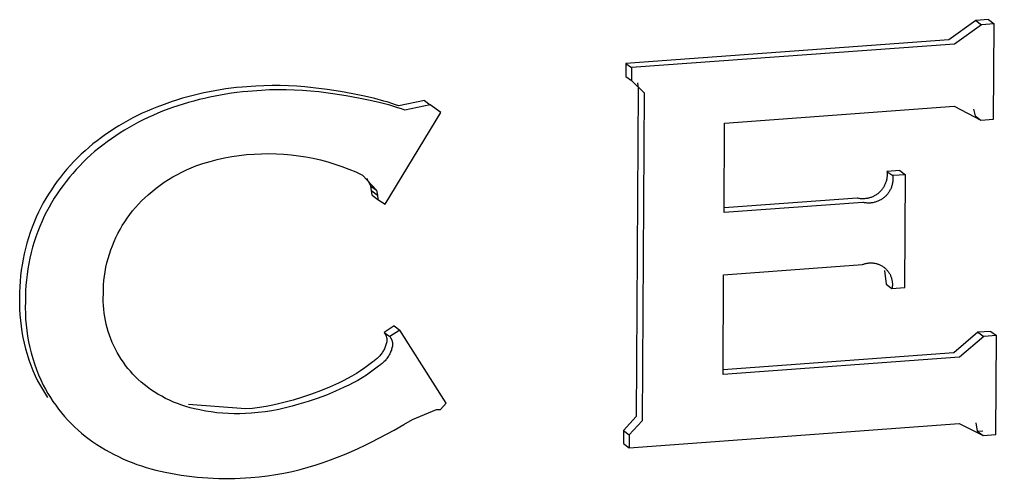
# Model space of a CAD drawing. Header units: millimetres. Extents: x 974 to 5700, y -47 to 3256.
# Drawn here: x 2628.338 to 2633.269, y 1188.057 to 1190.374 of the extents above; entities that cross this region are included whole.
import ezdxf

# ---------------------------------------------------------------- set-up
doc = ezdxf.new("R2010")
doc.units = ezdxf.units.MM
doc.header["$MEASUREMENT"] = 0
doc.layers.add('Utwórz2D linie widoczne', color=7, linetype='Continuous', true_color=0x000000)

msp = doc.modelspace()

# ---------------------------------------------------------------- linework, layer by layer
at = {"layer": 'Utwórz2D linie widoczne'}
for p, q in [((2633.1643, 1190.3698), (2633.028, 1190.2722)), ((2633.1934, 1190.3483), (2633.0571, 1190.2507)), ((2633.2286, 1190.3745), (2633.1643, 1190.3698)), ((2633.1643, 1190.3698), (2633.1934, 1190.3483)), ((2633.2577, 1190.353), (2633.1934, 1190.3483)), ((2633.2286, 1190.3745), (2633.2577, 1190.353)), ((2633.2546, 1189.871), (2633.2577, 1190.353)), ((2633.028, 1190.2722), (2631.3983, 1190.1531)), ((2633.0571, 1190.2507), (2631.4273, 1190.1316)), ((2631.3983, 1190.1531), (2631.3979, 1190.0875)), ((2631.3983, 1190.1531), (2631.4273, 1190.1316)), ((2631.4273, 1190.1316), (2631.4269, 1190.066)), ((2629.5718, 1190.0402), (2629.5305, 1190.0383)), ((2629.6132, 1190.0411), (2629.5718, 1190.0402)), ((2629.6546, 1190.0409), (2629.6132, 1190.0411)), ((2629.6959, 1190.0398), (2629.6546, 1190.0409)), ((2629.7373, 1190.0376), (2629.6959, 1190.0398)), ((2631.3979, 1190.0875), (2631.4269, 1190.066)), ((2631.4269, 1190.066), (2631.4906, 1190.0048)), ((2631.4569, 1190.0548), (2631.4615, 1190.0263)), ((2629.2152, 1189.9912), (2629.1883, 1189.9841)), ((2629.2423, 1189.9978), (2629.2152, 1189.9912)), ((2629.2694, 1190.0039), (2629.2423, 1189.9978)), ((2629.2967, 1190.0096), (2629.2694, 1190.0039)), ((2629.324, 1190.0147), (2629.2967, 1190.0096)), ((2629.3515, 1190.0194), (2629.324, 1190.0147)), ((2629.353, 1189.9932), (2629.3257, 1189.9881)), ((2629.3789, 1190.0236), (2629.3515, 1190.0194)), ((2629.3804, 1189.9979), (2629.353, 1189.9932)), ((2629.4065, 1190.0273), (2629.3789, 1190.0236)), ((2629.4079, 1190.0021), (2629.3804, 1189.9979)), ((2629.4341, 1190.0305), (2629.4065, 1190.0273)), ((2629.4355, 1190.0058), (2629.4079, 1190.0021)), ((2629.4617, 1190.0332), (2629.4341, 1190.0305)), ((2629.4631, 1190.009), (2629.4355, 1190.0058)), ((2629.5305, 1190.0383), (2629.4617, 1190.0332)), ((2629.4907, 1190.0117), (2629.4631, 1190.009)), ((2629.5595, 1190.0168), (2629.4907, 1190.0117)), ((2629.6008, 1190.0187), (2629.5595, 1190.0168)), ((2629.6422, 1190.0196), (2629.6008, 1190.0187)), ((2629.6836, 1190.0194), (2629.6422, 1190.0196)), ((2629.7249, 1190.0183), (2629.6836, 1190.0194)), ((2629.7663, 1190.0161), (2629.7249, 1190.0183)), ((2629.7785, 1190.0345), (2629.7373, 1190.0376)), ((2629.8075, 1190.013), (2629.7663, 1190.0161)), ((2629.8196, 1190.0303), (2629.7785, 1190.0345)), ((2629.8486, 1190.0088), (2629.8075, 1190.013)), ((2629.8914, 1190.0208), (2629.8196, 1190.0303)), ((2629.9204, 1189.9993), (2629.8486, 1190.0088)), ((2629.9585, 1190.0104), (2629.8914, 1190.0208)), ((2629.9875, 1189.9889), (2629.9204, 1189.9993)), ((2630.021, 1189.9992), (2629.9585, 1190.0104)), ((2630.0788, 1189.9872), (2630.021, 1189.9992)), ((2631.4615, 1190.0263), (2631.4512, 1188.3693)), ((2631.4906, 1190.0048), (2631.4802, 1188.3478)), ((2629.0823, 1189.9511), (2629.0313, 1189.9323)), ((2629.1085, 1189.96), (2629.0823, 1189.9511)), ((2629.135, 1189.9685), (2629.1085, 1189.96)), ((2629.1616, 1189.9766), (2629.135, 1189.9685)), ((2629.1639, 1189.947), (2629.1375, 1189.9385)), ((2629.1883, 1189.9841), (2629.1616, 1189.9766)), ((2629.1906, 1189.9551), (2629.1639, 1189.947)), ((2629.2173, 1189.9626), (2629.1906, 1189.9551)), ((2629.2442, 1189.9697), (2629.2173, 1189.9626)), ((2629.2713, 1189.9763), (2629.2442, 1189.9697)), ((2629.2984, 1189.9824), (2629.2713, 1189.9763)), ((2629.3257, 1189.9881), (2629.2984, 1189.9824)), ((2630.05, 1189.9777), (2629.9875, 1189.9889)), ((2630.1078, 1189.9657), (2630.05, 1189.9777)), ((2630.131, 1189.9749), (2630.0788, 1189.9872)), ((2630.16, 1189.9534), (2630.1078, 1189.9657)), ((2630.1776, 1189.9626), (2630.131, 1189.9749)), ((2630.2066, 1189.9411), (2630.16, 1189.9534)), ((2630.1987, 1189.9564), (2630.1776, 1189.9626)), ((2630.2183, 1189.9502), (2630.1987, 1189.9564)), ((2630.2277, 1189.9349), (2630.2066, 1189.9411)), ((2630.2365, 1189.9441), (2630.2183, 1189.9502)), ((2630.2533, 1189.938), (2630.2365, 1189.9441)), ((2630.3822, 1189.9657), (2630.2533, 1189.938)), ((2630.4111, 1189.9441), (2630.2823, 1189.9165)), ((2630.3822, 1189.9657), (2630.4112, 1189.9442)), ((2630.4644, 1189.9044), (2630.4112, 1189.9442)), ((2628.9578, 1189.9009), (2628.9338, 1189.8893)), ((2628.9821, 1189.9119), (2628.9578, 1189.9009)), ((2629.0066, 1189.9224), (2628.9821, 1189.9119)), ((2629.0313, 1189.9323), (2629.0066, 1189.9224)), ((2629.0356, 1189.9009), (2629.0111, 1189.8904)), ((2629.0603, 1189.9108), (2629.0356, 1189.9009)), ((2629.1112, 1189.9296), (2629.0603, 1189.9108)), ((2629.1375, 1189.9385), (2629.1112, 1189.9296)), ((2630.183, 1189.4423), (2630.4644, 1189.9044)), ((2630.2473, 1189.9287), (2630.2277, 1189.9349)), ((2630.2656, 1189.9226), (2630.2473, 1189.9287)), ((2630.2823, 1189.9165), (2630.2656, 1189.9226)), ((2631.897, 1189.8518), (2633.0551, 1189.9365)), ((2633.0551, 1189.9365), (2633.1903, 1189.8663)), ((2633.1539, 1189.9225), (2633.1613, 1189.8878)), ((2628.8631, 1189.8514), (2628.8401, 1189.8378)), ((2628.8864, 1189.8646), (2628.8631, 1189.8514)), ((2628.9099, 1189.8772), (2628.8864, 1189.8646)), ((2628.9153, 1189.843), (2628.892, 1189.8299)), ((2628.9338, 1189.8893), (2628.9099, 1189.8772)), ((2628.9389, 1189.8557), (2628.9153, 1189.843)), ((2628.9627, 1189.8678), (2628.9389, 1189.8557)), ((2628.9868, 1189.8793), (2628.9627, 1189.8678)), ((2629.0111, 1189.8904), (2628.9868, 1189.8793)), ((2631.8942, 1189.3996), (2631.897, 1189.8518)), ((2633.1613, 1189.8878), (2633.1903, 1189.8663)), ((2633.1903, 1189.8663), (2633.2546, 1189.871)), ((2628.773, 1189.7938), (2628.7513, 1189.7783)), ((2628.795, 1189.809), (2628.773, 1189.7938)), ((2628.8174, 1189.8236), (2628.795, 1189.809)), ((2628.8401, 1189.8378), (2628.8174, 1189.8236)), ((2628.8463, 1189.8021), (2628.824, 1189.7874)), ((2628.869, 1189.8162), (2628.8463, 1189.8021)), ((2628.892, 1189.8299), (2628.869, 1189.8162)), ((2628.7091, 1189.7458), (2628.6886, 1189.7289)), ((2628.73, 1189.7622), (2628.7091, 1189.7458)), ((2628.7513, 1189.7783), (2628.73, 1189.7622)), ((2628.7803, 1189.7568), (2628.759, 1189.7407)), ((2628.802, 1189.7723), (2628.7803, 1189.7568)), ((2628.824, 1189.7874), (2628.802, 1189.7723)), ((2628.6499, 1189.6943), (2628.6312, 1189.6763)), ((2628.669, 1189.7119), (2628.6499, 1189.6943)), ((2628.6886, 1189.7289), (2628.669, 1189.7119)), ((2628.7176, 1189.7074), (2628.698, 1189.6904)), ((2628.7381, 1189.7243), (2628.7176, 1189.7074)), ((2628.759, 1189.7407), (2628.7381, 1189.7243)), ((2629.4845, 1189.692), (2629.522, 1189.695)), ((2629.522, 1189.695), (2629.5595, 1189.6968)), ((2629.5595, 1189.6968), (2629.5971, 1189.6973)), ((2629.5971, 1189.6973), (2629.6347, 1189.6966)), ((2629.6347, 1189.6966), (2629.6723, 1189.6945)), ((2629.6723, 1189.6945), (2629.7097, 1189.6912)), ((2628.6129, 1189.6577), (2628.5951, 1189.6386)), ((2628.6312, 1189.6763), (2628.6129, 1189.6577)), ((2628.6601, 1189.6547), (2628.6419, 1189.6362)), ((2628.6789, 1189.6728), (2628.6601, 1189.6547)), ((2628.698, 1189.6904), (2628.6789, 1189.6728)), ((2629.2281, 1189.6352), (2629.2638, 1189.647)), ((2629.2638, 1189.647), (2629.2999, 1189.6576)), ((2629.2999, 1189.6576), (2629.3363, 1189.667)), ((2629.3363, 1189.667), (2629.373, 1189.6751)), ((2629.373, 1189.6751), (2629.41, 1189.682)), ((2629.41, 1189.682), (2629.4472, 1189.6876)), ((2629.4472, 1189.6876), (2629.4845, 1189.692)), ((2629.7097, 1189.6912), (2629.747, 1189.6866)), ((2629.747, 1189.6866), (2629.7842, 1189.6807)), ((2629.7842, 1189.6807), (2629.8211, 1189.6735)), ((2629.8211, 1189.6735), (2629.8577, 1189.6651)), ((2629.8577, 1189.6651), (2629.8941, 1189.6555)), ((2629.8941, 1189.6555), (2629.9301, 1189.6446)), ((2629.9301, 1189.6446), (2629.9657, 1189.6325)), ((2628.5609, 1189.5991), (2628.5446, 1189.5786)), ((2628.5777, 1189.6191), (2628.5609, 1189.5991)), ((2628.5951, 1189.6386), (2628.5777, 1189.6191)), ((2628.6067, 1189.5976), (2628.5899, 1189.5776)), ((2628.624, 1189.6171), (2628.6067, 1189.5976)), ((2628.6419, 1189.6362), (2628.624, 1189.6171)), ((2629.1349, 1189.5924), (2629.1576, 1189.6042)), ((2629.1576, 1189.6042), (2629.1808, 1189.6153)), ((2629.1808, 1189.6153), (2629.2043, 1189.6256)), ((2629.2043, 1189.6256), (2629.2281, 1189.6352)), ((2629.9657, 1189.6325), (2630.0009, 1189.6192)), ((2630.0009, 1189.6192), (2630.0355, 1189.6047)), ((2630.0355, 1189.6047), (2630.0697, 1189.5891)), ((2632.7808, 1189.6121), (2632.7164, 1189.6074)), ((2632.7164, 1189.6074), (2632.7169, 1189.6032)), ((2632.7164, 1189.6074), (2632.7455, 1189.5859)), ((2632.7169, 1189.6032), (2632.7172, 1189.599)), ((2632.7172, 1189.599), (2632.7174, 1189.5947)), ((2632.7808, 1189.6121), (2632.8098, 1189.5906)), ((2628.5288, 1189.5578), (2628.5136, 1189.5365)), ((2628.5446, 1189.5786), (2628.5288, 1189.5578)), ((2628.5736, 1189.5571), (2628.5578, 1189.5363)), ((2628.5899, 1189.5776), (2628.5736, 1189.5571)), ((2629.0479, 1189.5378), (2629.069, 1189.5525)), ((2629.069, 1189.5525), (2629.0905, 1189.5665)), ((2629.0905, 1189.5665), (2629.1125, 1189.5798)), ((2629.1125, 1189.5798), (2629.1349, 1189.5924)), ((2630.0697, 1189.5891), (2630.1407, 1189.5121)), ((2630.0903, 1189.5727), (2630.1116, 1189.5336)), ((2632.7097, 1189.549), (2632.7081, 1189.545)), ((2632.7111, 1189.553), (2632.7097, 1189.549)), ((2632.7124, 1189.557), (2632.7111, 1189.553)), ((2632.7135, 1189.5611), (2632.7124, 1189.557)), ((2632.7145, 1189.5652), (2632.7135, 1189.5611)), ((2632.7153, 1189.5694), (2632.7145, 1189.5652)), ((2632.716, 1189.5736), (2632.7153, 1189.5694)), ((2632.7166, 1189.5778), (2632.716, 1189.5736)), ((2632.717, 1189.582), (2632.7166, 1189.5778)), ((2632.7173, 1189.5863), (2632.717, 1189.582)), ((2632.7174, 1189.5905), (2632.7173, 1189.5863)), ((2632.7174, 1189.5947), (2632.7174, 1189.5905)), ((2632.7444, 1189.5479), (2632.7435, 1189.5437)), ((2632.7451, 1189.5521), (2632.7444, 1189.5479)), ((2632.7457, 1189.5563), (2632.7451, 1189.5521)), ((2632.8098, 1189.5906), (2632.7455, 1189.5859)), ((2632.7455, 1189.5859), (2632.7459, 1189.5817)), ((2632.7461, 1189.5605), (2632.7457, 1189.5563)), ((2632.7459, 1189.5817), (2632.7463, 1189.5775)), ((2632.7463, 1189.5647), (2632.7461, 1189.5605)), ((2632.7463, 1189.5775), (2632.7464, 1189.5732)), ((2632.7465, 1189.569), (2632.7463, 1189.5647)), ((2632.7464, 1189.5732), (2632.7465, 1189.569)), ((2632.8062, 1189.021), (2632.8098, 1189.5906)), ((2628.4989, 1189.5149), (2628.4848, 1189.493)), ((2628.5136, 1189.5365), (2628.4989, 1189.5149)), ((2628.5425, 1189.515), (2628.5279, 1189.4934)), ((2628.5578, 1189.5363), (2628.5425, 1189.515)), ((2628.9877, 1189.4897), (2629.0073, 1189.5064)), ((2629.0073, 1189.5064), (2629.0273, 1189.5224)), ((2629.0273, 1189.5224), (2629.0479, 1189.5378)), ((2630.1182, 1189.4866), (2630.1116, 1189.5336)), ((2630.1116, 1189.5336), (2630.1407, 1189.5121)), ((2630.1168, 1189.5085), (2630.1458, 1189.487)), ((2630.1407, 1189.5121), (2630.1458, 1189.487)), ((2632.6733, 1189.4976), (2632.67, 1189.4949)), ((2632.6765, 1189.5004), (2632.6733, 1189.4976)), ((2632.6796, 1189.5032), (2632.6765, 1189.5004)), ((2632.6827, 1189.5062), (2632.6796, 1189.5032)), ((2632.6856, 1189.5093), (2632.6827, 1189.5062)), ((2632.6884, 1189.5125), (2632.6856, 1189.5093)), ((2632.691, 1189.5158), (2632.6884, 1189.5125)), ((2632.6936, 1189.5192), (2632.691, 1189.5158)), ((2632.6961, 1189.5227), (2632.6936, 1189.5192)), ((2632.6984, 1189.5262), (2632.6961, 1189.5227)), ((2632.7006, 1189.5298), (2632.6984, 1189.5262)), ((2632.7027, 1189.5335), (2632.7006, 1189.5298)), ((2632.7046, 1189.5373), (2632.7027, 1189.5335)), ((2632.7064, 1189.5411), (2632.7046, 1189.5373)), ((2632.7081, 1189.545), (2632.7064, 1189.5411)), ((2632.7227, 1189.4977), (2632.7201, 1189.4943)), ((2632.7251, 1189.5011), (2632.7227, 1189.4977)), ((2632.7274, 1189.5047), (2632.7251, 1189.5011)), ((2632.7297, 1189.5083), (2632.7274, 1189.5047)), ((2632.7317, 1189.512), (2632.7297, 1189.5083)), ((2632.7337, 1189.5158), (2632.7317, 1189.512)), ((2632.7355, 1189.5196), (2632.7337, 1189.5158)), ((2632.7372, 1189.5235), (2632.7355, 1189.5196)), ((2632.7387, 1189.5275), (2632.7372, 1189.5235)), ((2632.7401, 1189.5315), (2632.7387, 1189.5275)), ((2632.7414, 1189.5355), (2632.7401, 1189.5315)), ((2632.7426, 1189.5396), (2632.7414, 1189.5355)), ((2632.7435, 1189.5437), (2632.7426, 1189.5396)), ((2628.4584, 1189.4481), (2628.4461, 1189.4252)), ((2628.4713, 1189.4707), (2628.4584, 1189.4481)), ((2628.4848, 1189.493), (2628.4713, 1189.4707)), ((2628.5003, 1189.4491), (2628.4874, 1189.4265)), ((2628.5138, 1189.4714), (2628.5003, 1189.4491)), ((2628.5279, 1189.4934), (2628.5138, 1189.4714)), ((2628.9389, 1189.4423), (2628.9546, 1189.4587)), ((2628.9546, 1189.4587), (2628.9709, 1189.4745)), ((2628.9709, 1189.4745), (2628.9877, 1189.4897)), ((2630.1182, 1189.4866), (2630.1472, 1189.4651)), ((2630.1458, 1189.487), (2630.1472, 1189.4651)), ((2630.1472, 1189.4651), (2630.183, 1189.4423)), ((2632.5948, 1189.4508), (2631.8942, 1189.3996)), ((2632.5657, 1189.4723), (2631.8943, 1189.4232)), ((2632.5699, 1189.4714), (2632.5657, 1189.4723)), ((2632.5741, 1189.4706), (2632.5699, 1189.4714)), ((2632.5783, 1189.47), (2632.5741, 1189.4706)), ((2632.5825, 1189.4695), (2632.5783, 1189.47)), ((2632.5867, 1189.4692), (2632.5825, 1189.4695)), ((2632.5909, 1189.469), (2632.5867, 1189.4692)), ((2632.5952, 1189.4689), (2632.5909, 1189.469)), ((2632.5989, 1189.4499), (2632.5948, 1189.4508)), ((2632.5994, 1189.469), (2632.5952, 1189.4689)), ((2632.6031, 1189.4491), (2632.5989, 1189.4499)), ((2632.6037, 1189.4693), (2632.5994, 1189.469)), ((2632.6073, 1189.4485), (2632.6031, 1189.4491)), ((2632.6079, 1189.4697), (2632.6037, 1189.4693)), ((2632.6115, 1189.448), (2632.6073, 1189.4485)), ((2632.6121, 1189.4702), (2632.6079, 1189.4697)), ((2632.6158, 1189.4477), (2632.6115, 1189.448)), ((2632.6163, 1189.4709), (2632.6121, 1189.4702)), ((2632.62, 1189.4475), (2632.6158, 1189.4477)), ((2632.6205, 1189.4717), (2632.6163, 1189.4709)), ((2632.6242, 1189.4474), (2632.62, 1189.4475)), ((2632.6246, 1189.4727), (2632.6205, 1189.4717)), ((2632.6285, 1189.4475), (2632.6242, 1189.4474)), ((2632.6287, 1189.4738), (2632.6246, 1189.4727)), ((2632.6327, 1189.4478), (2632.6285, 1189.4475)), ((2632.6327, 1189.4751), (2632.6287, 1189.4738)), ((2632.6368, 1189.4764), (2632.6327, 1189.4751)), ((2632.6369, 1189.4482), (2632.6327, 1189.4478)), ((2632.6407, 1189.478), (2632.6368, 1189.4764)), ((2632.6412, 1189.4487), (2632.6369, 1189.4482)), ((2632.6446, 1189.4796), (2632.6407, 1189.478)), ((2632.6453, 1189.4494), (2632.6412, 1189.4487)), ((2632.6485, 1189.4814), (2632.6446, 1189.4796)), ((2632.6495, 1189.4502), (2632.6453, 1189.4494)), ((2632.6522, 1189.4834), (2632.6485, 1189.4814)), ((2632.6536, 1189.4512), (2632.6495, 1189.4502)), ((2632.656, 1189.4854), (2632.6522, 1189.4834)), ((2632.6577, 1189.4523), (2632.6536, 1189.4512)), ((2632.6596, 1189.4876), (2632.656, 1189.4854)), ((2632.6618, 1189.4535), (2632.6577, 1189.4523)), ((2632.6632, 1189.4899), (2632.6596, 1189.4876)), ((2632.6658, 1189.4549), (2632.6618, 1189.4535)), ((2632.6666, 1189.4924), (2632.6632, 1189.4899)), ((2632.6698, 1189.4565), (2632.6658, 1189.4549)), ((2632.67, 1189.4949), (2632.6666, 1189.4924)), ((2632.6737, 1189.4581), (2632.6698, 1189.4565)), ((2632.6775, 1189.4599), (2632.6737, 1189.4581)), ((2632.6813, 1189.4619), (2632.6775, 1189.4599)), ((2632.685, 1189.4639), (2632.6813, 1189.4619)), ((2632.6886, 1189.4661), (2632.685, 1189.4639)), ((2632.6922, 1189.4684), (2632.6886, 1189.4661)), ((2632.6957, 1189.4708), (2632.6922, 1189.4684)), ((2632.6991, 1189.4734), (2632.6957, 1189.4708)), ((2632.7024, 1189.4761), (2632.6991, 1189.4734)), ((2632.7056, 1189.4788), (2632.7024, 1189.4761)), ((2632.7087, 1189.4817), (2632.7056, 1189.4788)), ((2632.7117, 1189.4847), (2632.7087, 1189.4817)), ((2632.7146, 1189.4878), (2632.7117, 1189.4847)), ((2632.7174, 1189.491), (2632.7146, 1189.4878)), ((2632.7201, 1189.4943), (2632.7174, 1189.491)), ((2628.4345, 1189.402), (2628.4229, 1189.3769)), ((2628.4461, 1189.4252), (2628.4345, 1189.402)), ((2628.4751, 1189.4037), (2628.4634, 1189.3805)), ((2628.4874, 1189.4265), (2628.4751, 1189.4037)), ((2628.8951, 1189.3901), (2628.9091, 1189.408)), ((2628.9091, 1189.408), (2628.9237, 1189.4254)), ((2628.9237, 1189.4254), (2628.9389, 1189.4423)), ((2628.412, 1189.3513), (2628.4018, 1189.3254)), ((2628.4229, 1189.3769), (2628.412, 1189.3513)), ((2628.4519, 1189.3553), (2628.441, 1189.3298)), ((2628.4634, 1189.3805), (2628.4519, 1189.3553)), ((2628.857, 1189.3337), (2628.8691, 1189.353)), ((2628.8691, 1189.353), (2628.8818, 1189.3718)), ((2628.8818, 1189.3718), (2628.8951, 1189.3901)), ((2628.3923, 1189.2991), (2628.3836, 1189.2725)), ((2628.4018, 1189.3254), (2628.3923, 1189.2991)), ((2628.4308, 1189.3038), (2628.4213, 1189.2776)), ((2628.441, 1189.3298), (2628.4308, 1189.3038)), ((2628.8349, 1189.2941), (2628.8456, 1189.3141)), ((2628.8456, 1189.3141), (2628.857, 1189.3337)), ((2628.3836, 1189.2725), (2628.3756, 1189.2457)), ((2628.4126, 1189.251), (2628.4046, 1189.2242)), ((2628.4213, 1189.2776), (2628.4126, 1189.251)), ((2628.8069, 1189.232), (2628.8155, 1189.253)), ((2628.8155, 1189.253), (2628.8248, 1189.2737)), ((2628.8248, 1189.2737), (2628.8349, 1189.2941)), ((2628.3684, 1189.2186), (2628.362, 1189.1913)), ((2628.3756, 1189.2457), (2628.3684, 1189.2186)), ((2628.4046, 1189.2242), (2628.3974, 1189.1971)), ((2628.7918, 1189.1892), (2628.799, 1189.2107)), ((2628.799, 1189.2107), (2628.8069, 1189.232)), ((2628.3563, 1189.1639), (2628.3514, 1189.1363)), ((2628.362, 1189.1913), (2628.3563, 1189.1639)), ((2628.3909, 1189.1698), (2628.3853, 1189.1424)), ((2628.3974, 1189.1971), (2628.3909, 1189.1698)), ((2628.7797, 1189.1454), (2628.7854, 1189.1674)), ((2628.7854, 1189.1674), (2628.7918, 1189.1892)), ((2628.3474, 1189.1086), (2628.3441, 1189.0808)), ((2628.3514, 1189.1363), (2628.3474, 1189.1086)), ((2628.3804, 1189.1148), (2628.3763, 1189.0871)), ((2628.3853, 1189.1424), (2628.3804, 1189.1148)), ((2628.7707, 1189.1009), (2628.7748, 1189.1233)), ((2628.7748, 1189.1233), (2628.7797, 1189.1454)), ((2631.8922, 1189.0856), (2632.5928, 1189.1368)), ((2632.5928, 1189.1368), (2632.5963, 1189.1383)), ((2632.5963, 1189.1383), (2632.5999, 1189.1396)), ((2632.5999, 1189.1396), (2632.6035, 1189.1407)), ((2632.6035, 1189.1407), (2632.6071, 1189.1418)), ((2632.6071, 1189.1418), (2632.6108, 1189.1427)), ((2632.6108, 1189.1427), (2632.6145, 1189.1435)), ((2632.6145, 1189.1435), (2632.6182, 1189.1441)), ((2632.6182, 1189.1441), (2632.622, 1189.1447)), ((2632.622, 1189.1447), (2632.6258, 1189.1451)), ((2632.6258, 1189.1451), (2632.6295, 1189.1453)), ((2632.6295, 1189.1453), (2632.6333, 1189.1455)), ((2632.6333, 1189.1455), (2632.6371, 1189.1455)), ((2632.6371, 1189.1455), (2632.6409, 1189.1453)), ((2632.6409, 1189.1453), (2632.6447, 1189.1451)), ((2632.6447, 1189.1451), (2632.6485, 1189.1447)), ((2632.6485, 1189.1447), (2632.6522, 1189.1442)), ((2632.6522, 1189.1442), (2632.6559, 1189.1435)), ((2632.6559, 1189.1435), (2632.6596, 1189.1427)), ((2632.6596, 1189.1427), (2632.6633, 1189.1418)), ((2632.6633, 1189.1418), (2632.667, 1189.1408)), ((2632.667, 1189.1408), (2632.6706, 1189.1396)), ((2632.6706, 1189.1396), (2632.6741, 1189.1383)), ((2632.6741, 1189.1383), (2632.6776, 1189.1369)), ((2632.6776, 1189.1369), (2632.6811, 1189.1353)), ((2632.6811, 1189.1353), (2632.6845, 1189.1337)), ((2632.6845, 1189.1337), (2632.6879, 1189.1319)), ((2632.6879, 1189.1319), (2632.6911, 1189.13)), ((2632.6911, 1189.13), (2632.6944, 1189.128)), ((2632.6944, 1189.128), (2632.6975, 1189.1259)), ((2632.6975, 1189.1259), (2632.7006, 1189.1237)), ((2632.7006, 1189.1237), (2632.7036, 1189.1213)), ((2632.7036, 1189.1213), (2632.7065, 1189.1189)), ((2632.7036, 1189.1062), (2632.7128, 1189.0378)), ((2632.7065, 1189.1189), (2632.7093, 1189.1164)), ((2632.7093, 1189.1164), (2632.712, 1189.1137)), ((2632.712, 1189.1137), (2632.7146, 1189.111)), ((2632.7146, 1189.111), (2632.7172, 1189.1082)), ((2632.7172, 1189.1082), (2632.7196, 1189.1053)), ((2632.7196, 1189.1053), (2632.7219, 1189.1023)), ((2632.7219, 1189.1023), (2632.7242, 1189.0993)), ((2628.3416, 1189.053), (2628.3399, 1189.0252)), ((2628.3441, 1189.0808), (2628.3416, 1189.053)), ((2628.3731, 1189.0593), (2628.3706, 1189.0315)), ((2628.3763, 1189.0871), (2628.3731, 1189.0593)), ((2628.7628, 1189.0333), (2628.7647, 1189.0559)), ((2628.7647, 1189.0559), (2628.7673, 1189.0785)), ((2628.7673, 1189.0785), (2628.7707, 1189.1009)), ((2631.8891, 1188.582), (2631.8922, 1189.0856)), ((2632.7242, 1189.0993), (2632.7263, 1189.0961)), ((2632.7263, 1189.0961), (2632.7283, 1189.0929)), ((2632.7283, 1189.0929), (2632.7302, 1189.0896)), ((2632.7302, 1189.0896), (2632.732, 1189.0863)), ((2632.732, 1189.0863), (2632.7336, 1189.0829)), ((2632.7336, 1189.0829), (2632.7352, 1189.0794)), ((2632.7352, 1189.0794), (2632.7366, 1189.0759)), ((2632.7366, 1189.0759), (2632.7379, 1189.0724)), ((2632.7379, 1189.0724), (2632.7391, 1189.0687)), ((2632.7391, 1189.0687), (2632.7401, 1189.0651)), ((2632.7401, 1189.0651), (2632.7411, 1189.0614)), ((2632.7411, 1189.0614), (2632.7418, 1189.0577)), ((2632.7418, 1189.0577), (2632.7425, 1189.054)), ((2632.7425, 1189.054), (2632.743, 1189.0502)), ((2628.3399, 1189.0252), (2628.339, 1188.9974)), ((2628.3689, 1189.0037), (2628.368, 1188.9759)), ((2628.3706, 1189.0315), (2628.3689, 1189.0037)), ((2628.7615, 1188.9879), (2628.7618, 1189.0106)), ((2628.7618, 1189.0106), (2628.7628, 1189.0333)), ((2632.7128, 1189.0378), (2632.7419, 1189.0163)), ((2632.7419, 1189.0163), (2632.8062, 1189.021)), ((2632.7425, 1189.02), (2632.7419, 1189.0163)), ((2632.7431, 1189.0238), (2632.7425, 1189.02)), ((2632.743, 1189.0502), (2632.7434, 1189.0465)), ((2632.7435, 1189.0276), (2632.7431, 1189.0238)), ((2632.7434, 1189.0465), (2632.7437, 1189.0427)), ((2632.7437, 1189.0313), (2632.7435, 1189.0276)), ((2632.7437, 1189.0427), (2632.7438, 1189.0389)), ((2632.7438, 1189.0351), (2632.7437, 1189.0313)), ((2632.7438, 1189.0389), (2632.7438, 1189.0351)), ((2628.3389, 1188.9697), (2628.3384, 1188.9408)), ((2628.339, 1188.9974), (2628.3389, 1188.9697)), ((2628.368, 1188.9759), (2628.3679, 1188.9482)), ((2628.761, 1188.9687), (2628.7615, 1188.9879)), ((2628.7612, 1188.9495), (2628.761, 1188.9687)), ((2628.3384, 1188.9408), (2628.3389, 1188.9118)), ((2628.3389, 1188.9118), (2628.3403, 1188.8829)), ((2628.3679, 1188.9482), (2628.3674, 1188.9192)), ((2628.3674, 1188.9192), (2628.3678, 1188.8903)), ((2628.7621, 1188.9302), (2628.7612, 1188.9495)), ((2628.7636, 1188.9111), (2628.7621, 1188.9302)), ((2628.7658, 1188.8919), (2628.7636, 1188.9111)), ((2628.3403, 1188.8829), (2628.3426, 1188.8541)), ((2628.3678, 1188.8903), (2628.3692, 1188.8614)), ((2628.3692, 1188.8614), (2628.3716, 1188.8325)), ((2628.7686, 1188.8729), (2628.7658, 1188.8919)), ((2628.7721, 1188.854), (2628.7686, 1188.8729)), ((2628.3426, 1188.8541), (2628.3459, 1188.8253)), ((2628.3459, 1188.8253), (2628.3501, 1188.7967)), ((2628.3716, 1188.8325), (2628.3749, 1188.8038)), ((2628.7762, 1188.8352), (2628.7721, 1188.854)), ((2628.781, 1188.8166), (2628.7762, 1188.8352)), ((2628.7864, 1188.7981), (2628.781, 1188.8166)), ((2630.2286, 1188.8269), (2630.1786, 1188.7944)), ((2630.2286, 1188.8269), (2630.2576, 1188.8053)), ((2628.3501, 1188.7967), (2628.3553, 1188.7682)), ((2628.3553, 1188.7682), (2628.3614, 1188.7399)), ((2628.3749, 1188.8038), (2628.3791, 1188.7752)), ((2628.3791, 1188.7752), (2628.3842, 1188.7467)), ((2628.7924, 1188.7798), (2628.7864, 1188.7981)), ((2628.7991, 1188.7618), (2628.7924, 1188.7798)), ((2628.8064, 1188.744), (2628.7991, 1188.7618)), ((2630.1786, 1188.7944), (2630.1799, 1188.7926)), ((2630.1786, 1188.7944), (2630.2076, 1188.7729)), ((2630.1799, 1188.7926), (2630.1812, 1188.7908)), ((2630.1812, 1188.7908), (2630.1824, 1188.789)), ((2630.1824, 1188.789), (2630.1835, 1188.7871)), ((2630.1835, 1188.7871), (2630.1846, 1188.7852)), ((2630.1846, 1188.7852), (2630.1856, 1188.7833)), ((2630.1856, 1188.7833), (2630.1866, 1188.7813)), ((2630.1866, 1188.7813), (2630.1874, 1188.7793)), ((2630.1874, 1188.7793), (2630.1883, 1188.7772)), ((2630.1883, 1188.7772), (2630.189, 1188.7751)), ((2630.189, 1188.7751), (2630.1897, 1188.773)), ((2630.1897, 1188.773), (2630.1903, 1188.7709)), ((2630.1903, 1188.7709), (2630.1908, 1188.7688)), ((2630.1908, 1188.7688), (2630.1913, 1188.7666)), ((2630.1913, 1188.7666), (2630.1917, 1188.7645)), ((2630.1917, 1188.7645), (2630.192, 1188.7623)), ((2630.192, 1188.7623), (2630.1922, 1188.7601)), ((2630.1922, 1188.7601), (2630.1924, 1188.7579)), ((2630.1924, 1188.7579), (2630.1925, 1188.7557)), ((2630.2576, 1188.8053), (2630.2076, 1188.7729)), ((2630.2076, 1188.7729), (2630.2089, 1188.7711)), ((2630.2089, 1188.7711), (2630.2102, 1188.7693)), ((2630.2102, 1188.7693), (2630.2114, 1188.7675)), ((2630.2114, 1188.7675), (2630.2125, 1188.7656)), ((2630.2125, 1188.7656), (2630.2136, 1188.7637)), ((2630.2136, 1188.7637), (2630.2146, 1188.7617)), ((2630.2146, 1188.7617), (2630.2156, 1188.7597)), ((2630.2156, 1188.7597), (2630.2164, 1188.7577)), ((2630.2164, 1188.7577), (2630.2173, 1188.7557)), ((2630.4911, 1188.4361), (2630.2576, 1188.8053)), ((2633.1756, 1188.7947), (2633.0537, 1188.6909)), ((2633.2046, 1188.7732), (2633.0827, 1188.6694)), ((2633.2401, 1188.7994), (2633.1756, 1188.7947)), ((2633.1756, 1188.7947), (2633.2046, 1188.7732)), ((2633.2692, 1188.7779), (2633.2046, 1188.7732)), ((2633.2401, 1188.7994), (2633.2692, 1188.7779)), ((2633.266, 1188.278), (2633.2692, 1188.7779)), ((2628.3614, 1188.7399), (2628.3684, 1188.7118)), ((2628.3684, 1188.7118), (2628.3763, 1188.684)), ((2628.3842, 1188.7467), (2628.3903, 1188.7184)), ((2628.3903, 1188.7184), (2628.3973, 1188.6903)), ((2628.8143, 1188.7264), (2628.8064, 1188.744)), ((2628.8227, 1188.7092), (2628.8143, 1188.7264)), ((2628.8318, 1188.6922), (2628.8227, 1188.7092)), ((2630.1801, 1188.7116), (2630.1778, 1188.7069)), ((2630.1822, 1188.7163), (2630.1801, 1188.7116)), ((2630.1842, 1188.7212), (2630.1822, 1188.7163)), ((2630.186, 1188.7261), (2630.1842, 1188.7212)), ((2630.1876, 1188.731), (2630.186, 1188.7261)), ((2630.1891, 1188.736), (2630.1876, 1188.731)), ((2630.1904, 1188.7411), (2630.1891, 1188.736)), ((2630.1915, 1188.7462), (2630.1904, 1188.7411)), ((2630.1925, 1188.7513), (2630.1915, 1188.7462)), ((2630.1925, 1188.7557), (2630.1925, 1188.7535)), ((2630.1925, 1188.7535), (2630.1925, 1188.7513)), ((2630.2166, 1188.7095), (2630.215, 1188.7045)), ((2630.2181, 1188.7145), (2630.2166, 1188.7095)), ((2630.2173, 1188.7557), (2630.218, 1188.7536)), ((2630.218, 1188.7536), (2630.2187, 1188.7515)), ((2630.2194, 1188.7196), (2630.2181, 1188.7145)), ((2630.2187, 1188.7515), (2630.2193, 1188.7494)), ((2630.2193, 1188.7494), (2630.2198, 1188.7473)), ((2630.2205, 1188.7247), (2630.2194, 1188.7196)), ((2630.2198, 1188.7473), (2630.2203, 1188.7451)), ((2630.2203, 1188.7451), (2630.2207, 1188.7429)), ((2630.2215, 1188.7298), (2630.2205, 1188.7247)), ((2630.2207, 1188.7429), (2630.221, 1188.7408)), ((2630.221, 1188.7408), (2630.2212, 1188.7386)), ((2630.2212, 1188.7386), (2630.2214, 1188.7364)), ((2630.2214, 1188.7364), (2630.2215, 1188.7342)), ((2630.2215, 1188.7342), (2630.2215, 1188.732)), ((2630.2215, 1188.732), (2630.2215, 1188.7298)), ((2628.3763, 1188.684), (2628.3851, 1188.6565)), ((2628.3973, 1188.6903), (2628.4053, 1188.6625)), ((2628.4053, 1188.6625), (2628.4141, 1188.6349)), ((2628.8414, 1188.6755), (2628.8318, 1188.6922)), ((2628.8516, 1188.6592), (2628.8414, 1188.6755)), ((2628.8624, 1188.6433), (2628.8516, 1188.6592)), ((2630.1389, 1188.6583), (2630.1348, 1188.655)), ((2630.1428, 1188.6617), (2630.1389, 1188.6583)), ((2630.1467, 1188.6652), (2630.1428, 1188.6617)), ((2630.1504, 1188.6689), (2630.1467, 1188.6652)), ((2630.154, 1188.6727), (2630.1504, 1188.6689)), ((2630.1575, 1188.6766), (2630.154, 1188.6727)), ((2630.1608, 1188.6806), (2630.1575, 1188.6766)), ((2630.164, 1188.6847), (2630.1608, 1188.6806)), ((2630.167, 1188.689), (2630.164, 1188.6847)), ((2630.1699, 1188.6933), (2630.167, 1188.689)), ((2630.1727, 1188.6977), (2630.1699, 1188.6933)), ((2630.1753, 1188.7023), (2630.1727, 1188.6977)), ((2630.1778, 1188.7069), (2630.1753, 1188.7023)), ((2630.1898, 1188.6591), (2630.1865, 1188.655)), ((2630.193, 1188.6632), (2630.1898, 1188.6591)), ((2630.196, 1188.6674), (2630.193, 1188.6632)), ((2630.1989, 1188.6718), (2630.196, 1188.6674)), ((2630.2017, 1188.6762), (2630.1989, 1188.6718)), ((2630.2043, 1188.6807), (2630.2017, 1188.6762)), ((2630.2068, 1188.6853), (2630.2043, 1188.6807)), ((2630.2091, 1188.69), (2630.2068, 1188.6853)), ((2630.2112, 1188.6948), (2630.2091, 1188.69)), ((2630.2132, 1188.6996), (2630.2112, 1188.6948)), ((2630.215, 1188.7045), (2630.2132, 1188.6996)), ((2633.0827, 1188.6694), (2631.8891, 1188.582)), ((2633.0537, 1188.6909), (2631.8892, 1188.6057)), ((2628.3851, 1188.6565), (2628.3949, 1188.6292)), ((2628.3949, 1188.6292), (2628.4055, 1188.6023)), ((2628.4141, 1188.6349), (2628.4238, 1188.6077)), ((2628.8737, 1188.6277), (2628.8624, 1188.6433)), ((2628.8855, 1188.6125), (2628.8737, 1188.6277)), ((2628.8979, 1188.5978), (2628.8855, 1188.6125)), ((2630.0811, 1188.6151), (2630.06, 1188.6006)), ((2630.1018, 1188.6302), (2630.0811, 1188.6151)), ((2630.122, 1188.646), (2630.1018, 1188.6302)), ((2630.1308, 1188.6087), (2630.1101, 1188.5935)), ((2630.1264, 1188.6489), (2630.122, 1188.646)), ((2630.1306, 1188.6519), (2630.1264, 1188.6489)), ((2630.1348, 1188.655), (2630.1306, 1188.6519)), ((2630.151, 1188.6245), (2630.1308, 1188.6087)), ((2630.1554, 1188.6273), (2630.151, 1188.6245)), ((2630.1596, 1188.6303), (2630.1554, 1188.6273)), ((2630.1638, 1188.6335), (2630.1596, 1188.6303)), ((2630.1679, 1188.6367), (2630.1638, 1188.6335)), ((2630.1718, 1188.6401), (2630.1679, 1188.6367)), ((2630.1757, 1188.6437), (2630.1718, 1188.6401)), ((2630.1794, 1188.6473), (2630.1757, 1188.6437)), ((2630.183, 1188.6511), (2630.1794, 1188.6473)), ((2630.1865, 1188.655), (2630.183, 1188.6511)), ((2628.4055, 1188.6023), (2628.417, 1188.5757)), ((2628.417, 1188.5757), (2628.4293, 1188.5495)), ((2628.4238, 1188.6077), (2628.4344, 1188.5807)), ((2628.4344, 1188.5807), (2628.4459, 1188.5542)), ((2628.9107, 1188.5835), (2628.8979, 1188.5978)), ((2628.924, 1188.5696), (2628.9107, 1188.5835)), ((2628.9378, 1188.5562), (2628.924, 1188.5696)), ((2629.994, 1188.5612), (2629.9712, 1188.5494)), ((2630.0164, 1188.5736), (2629.994, 1188.5612)), ((2630.0384, 1188.5868), (2630.0164, 1188.5736)), ((2630.06, 1188.6006), (2630.0384, 1188.5868)), ((2630.0674, 1188.5652), (2630.0454, 1188.5521)), ((2630.089, 1188.579), (2630.0674, 1188.5652)), ((2630.1101, 1188.5935), (2630.089, 1188.579)), ((2628.4293, 1188.5495), (2628.4794, 1188.4657)), ((2628.4459, 1188.5542), (2628.4583, 1188.528)), ((2628.4583, 1188.528), (2628.4695, 1188.507)), ((2628.9521, 1188.5432), (2628.9378, 1188.5562)), ((2628.9668, 1188.5308), (2628.9521, 1188.5432)), ((2628.9819, 1188.5189), (2628.9668, 1188.5308)), ((2628.9998, 1188.5061), (2628.9819, 1188.5189)), ((2629.9034, 1188.5183), (2629.8581, 1188.4997)), ((2629.948, 1188.5384), (2629.9034, 1188.5183)), ((2629.977, 1188.5169), (2629.9324, 1188.4968)), ((2629.9712, 1188.5494), (2629.948, 1188.5384)), ((2630.0002, 1188.5279), (2629.977, 1188.5169)), ((2630.023, 1188.5396), (2630.0002, 1188.5279)), ((2630.0454, 1188.5521), (2630.023, 1188.5396)), ((2628.4695, 1188.507), (2628.4814, 1188.4863)), ((2628.4814, 1188.4863), (2628.4939, 1188.4659)), ((2628.4939, 1188.4659), (2628.5071, 1188.4458)), ((2629.0182, 1188.4939), (2628.9998, 1188.5061)), ((2629.037, 1188.4823), (2629.0182, 1188.4939)), ((2629.0562, 1188.4714), (2629.037, 1188.4823)), ((2629.0757, 1188.4611), (2629.0562, 1188.4714)), ((2629.0956, 1188.4515), (2629.0757, 1188.4611)), ((2629.766, 1188.4667), (2629.7191, 1188.4525)), ((2629.8123, 1188.4825), (2629.766, 1188.4667)), ((2629.8413, 1188.4609), (2629.795, 1188.4452)), ((2629.8581, 1188.4997), (2629.8123, 1188.4825)), ((2629.8871, 1188.4781), (2629.8413, 1188.4609)), ((2629.9324, 1188.4968), (2629.8871, 1188.4781)), ((2628.5071, 1188.4458), (2628.5209, 1188.4261)), ((2628.5209, 1188.4261), (2628.5354, 1188.4068)), ((2629.1158, 1188.4426), (2629.0956, 1188.4515)), ((2629.1363, 1188.4344), (2629.1158, 1188.4426)), ((2629.157, 1188.4269), (2629.1363, 1188.4344)), ((2629.178, 1188.4201), (2629.157, 1188.4269)), ((2629.1993, 1188.4141), (2629.178, 1188.4201)), ((2629.4794, 1188.4074), (2629.1917, 1188.4303)), ((2629.2207, 1188.4087), (2629.1993, 1188.4141)), ((2629.5488, 1188.415), (2629.5141, 1188.4107)), ((2629.5833, 1188.4205), (2629.5488, 1188.415)), ((2629.6176, 1188.4269), (2629.5833, 1188.4205)), ((2629.6517, 1188.4344), (2629.6176, 1188.4269)), ((2629.6807, 1188.4129), (2629.6466, 1188.4054)), ((2629.6855, 1188.443), (2629.6517, 1188.4344)), ((2629.7145, 1188.4214), (2629.6807, 1188.4129)), ((2629.7191, 1188.4525), (2629.6855, 1188.443)), ((2629.7481, 1188.431), (2629.7145, 1188.4214)), ((2629.795, 1188.4452), (2629.7481, 1188.431)), ((2630.4626, 1188.4048), (2630.4911, 1188.4361)), ((2628.5354, 1188.4068), (2628.5504, 1188.388)), ((2628.5504, 1188.388), (2628.566, 1188.3696)), ((2628.566, 1188.3696), (2628.5821, 1188.3517)), ((2629.249, 1188.4024), (2629.2207, 1188.4087)), ((2629.2774, 1188.3969), (2629.249, 1188.4024)), ((2629.306, 1188.3923), (2629.2774, 1188.3969)), ((2629.3348, 1188.3887), (2629.306, 1188.3923)), ((2629.3636, 1188.3859), (2629.3348, 1188.3887)), ((2629.3925, 1188.3841), (2629.3636, 1188.3859)), ((2629.4215, 1188.3831), (2629.3925, 1188.3841)), ((2629.4505, 1188.3831), (2629.4215, 1188.3831)), ((2629.4794, 1188.384), (2629.4505, 1188.3831)), ((2629.5141, 1188.4107), (2629.4794, 1188.4074)), ((2629.5084, 1188.3858), (2629.4794, 1188.384)), ((2629.5431, 1188.3891), (2629.5084, 1188.3858)), ((2629.5778, 1188.3935), (2629.5431, 1188.3891)), ((2629.6123, 1188.3989), (2629.5778, 1188.3935)), ((2629.6466, 1188.4054), (2629.6123, 1188.3989)), ((2630.321, 1188.3542), (2630.4426, 1188.4052)), ((2630.4426, 1188.4052), (2630.4626, 1188.4048)), ((2631.4512, 1188.3693), (2631.3867, 1188.2989)), ((2628.5821, 1188.3517), (2628.5988, 1188.3343)), ((2628.5988, 1188.3343), (2628.616, 1188.3174)), ((2628.616, 1188.3174), (2628.6337, 1188.3011)), ((2630.2297, 1188.301), (2630.278, 1188.3285)), ((2630.278, 1188.3285), (2630.321, 1188.3542)), ((2631.4153, 1188.2119), (2633.0806, 1188.3338)), ((2631.4802, 1188.3478), (2631.4157, 1188.2774)), ((2633.0806, 1188.3338), (2633.2015, 1188.2732)), ((2633.1643, 1188.3371), (2633.1724, 1188.2948)), ((2628.6337, 1188.3011), (2628.6518, 1188.2854)), ((2628.6518, 1188.2854), (2628.6704, 1188.2703)), ((2628.6704, 1188.2703), (2628.6894, 1188.2557)), ((2630.1166, 1188.2409), (2630.2297, 1188.301)), ((2631.3867, 1188.2989), (2631.3863, 1188.2334)), ((2631.3867, 1188.2989), (2631.4157, 1188.2774)), ((2631.4157, 1188.2774), (2631.4153, 1188.2119)), ((2633.1724, 1188.2948), (2633.1997, 1188.2968)), ((2633.1724, 1188.2948), (2633.2015, 1188.2732)), ((2633.2015, 1188.2732), (2633.266, 1188.278)), ((2628.6894, 1188.2557), (2628.7087, 1188.2418)), ((2628.7087, 1188.2418), (2628.7293, 1188.228)), ((2628.7293, 1188.228), (2628.7503, 1188.2147)), ((2628.7503, 1188.2147), (2628.7717, 1188.2019)), ((2630.0481, 1188.2078), (2630.0825, 1188.224)), ((2630.0825, 1188.224), (2630.1166, 1188.2409)), ((2631.3863, 1188.2334), (2631.4153, 1188.2119)), ((2628.7717, 1188.2019), (2628.7934, 1188.1896)), ((2628.7934, 1188.1896), (2628.8155, 1188.1779)), ((2628.8155, 1188.1779), (2628.8379, 1188.1667)), ((2628.8379, 1188.1667), (2628.8605, 1188.1561)), ((2629.943, 1188.1633), (2629.9783, 1188.1775)), ((2629.9783, 1188.1775), (2630.0134, 1188.1923)), ((2630.0134, 1188.1923), (2630.0481, 1188.2078)), ((2628.8605, 1188.1561), (2628.8835, 1188.1461)), ((2628.8835, 1188.1461), (2628.9067, 1188.1366)), ((2628.9067, 1188.1366), (2628.9301, 1188.1278)), ((2628.9301, 1188.1278), (2628.9537, 1188.1196)), ((2628.9537, 1188.1196), (2628.9775, 1188.112)), ((2629.7954, 1188.1129), (2629.8355, 1188.1252)), ((2629.8355, 1188.1252), (2629.8715, 1188.1372)), ((2629.8715, 1188.1372), (2629.9074, 1188.1499)), ((2629.9074, 1188.1499), (2629.943, 1188.1633)), ((2628.9775, 1188.112), (2629.0015, 1188.105)), ((2629.0015, 1188.105), (2629.0256, 1188.0986)), ((2629.0256, 1188.0986), (2629.0498, 1188.0929)), ((2629.0498, 1188.0929), (2629.074, 1188.0878)), ((2629.074, 1188.0878), (2629.1273, 1188.0779)), ((2629.1273, 1188.0779), (2629.1541, 1188.0736)), ((2629.1541, 1188.0736), (2629.181, 1188.0698)), ((2629.181, 1188.0698), (2629.208, 1188.0665)), ((2629.208, 1188.0665), (2629.2351, 1188.0636)), ((2629.5482, 1188.0648), (2629.5899, 1188.0697)), ((2629.5899, 1188.0697), (2629.6315, 1188.0758)), ((2629.6315, 1188.0758), (2629.6729, 1188.0832)), ((2629.6729, 1188.0832), (2629.714, 1188.0919)), ((2629.714, 1188.0919), (2629.7549, 1188.1018)), ((2629.7549, 1188.1018), (2629.7954, 1188.1129)), ((2629.2351, 1188.0636), (2629.2622, 1188.0613)), ((2629.2622, 1188.0613), (2629.2893, 1188.0594)), ((2629.2893, 1188.0594), (2629.3165, 1188.0579)), ((2629.3165, 1188.0579), (2629.3436, 1188.057)), ((2629.3436, 1188.057), (2629.3708, 1188.0565)), ((2629.3708, 1188.0565), (2629.398, 1188.0565)), ((2629.398, 1188.0565), (2629.4252, 1188.057)), ((2629.4252, 1188.057), (2629.4523, 1188.0579)), ((2629.4523, 1188.0579), (2629.5064, 1188.0613)), ((2629.5064, 1188.0613), (2629.5482, 1188.0648))]:
    msp.add_line(p, q, dxfattribs=at)

doc.saveas('drawing.dxf')
